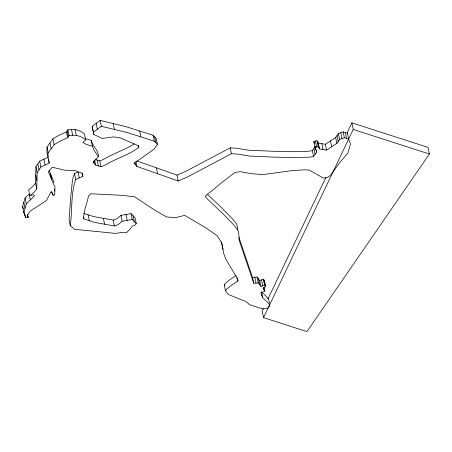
<?xml version="1.0" encoding="UTF-8"?>
<svg xmlns="http://www.w3.org/2000/svg" width="452" height="452" viewBox="0 0 452 452"><rect width="100%" height="100%" fill="white"/><g stroke="black" fill="none" stroke-linecap="round" stroke-linejoin="round"><path stroke-width="0.68" d="M35.516 183.077L33.052 186.269L28.645 189.778L29.843 195.654L34.25 192.151L36.714 188.959L35.516 183.077L35.951 166.613L39.708 161.155L48.11 157.189L46.929 152.409L46.991 147.098L52.907 138.775L58.025 135.781A62.997 46.375 -11.5 0 1 60.455 134.549L66.433 131.905L67.907 129.769C73.738 128.475 80.038 129.973 84.467 134.012L85.665 139.888L82.818 142.397L86.027 144.29L92.411 146.171L93.982 150.115L98.383 156.658L93.089 162.325L95.654 165.053L101.005 166.777L104.152 165.494A19.577 14.407 -11.5 0 0 105.813 164.743C116.356 158.24 128.927 155.076 138.82 147.335L138.419 145.374M36.714 188.959L37.143 172.489L35.951 166.613M53.76 182.71L53.816 181.467L49.082 170.506M46.991 147.098C49.053 152.251 46.94 157.991 49.308 163.07L40.906 167.037L37.143 172.489M83.846 213.434L93.553 216.559L113.215 220.107L116.893 218.734A14.006 10.311 -11.5 0 0 118.3 217.728L120.989 215.361L131.04 213.626L135.046 217.751L136.244 223.627L135.227 225.006A3.074 2.26 -11.5 0 1 134.583 225.469L132.453 225.96L129.865 229.452L126.526 232.627L122.102 232.526A25.764 18.967 -11.5 0 0 120.136 232.707L115.774 233.43L74.557 229.288L70.269 225.655C72.427 210.417 70.602 194.19 75.716 179.484L74.518 173.602L78.083 172.054L79.281 177.93M27.685 214.785L28.216 217.401L25.623 217.728L23.798 212.378L22.6 206.496L25.069 198.049L29.126 194.049L30.324 199.931M23.798 212.378L26.261 203.931L25.069 198.049M74.518 173.602L73.145 177.218L72.405 180.981L70.879 195.298L69.077 219.779L70.269 225.655M263.414 308.484L262.205 311.027L263.55 317.643L306.931 331.627L429.4 154.008L428.055 147.392L351.893 122.837L347.283 132.509L348.628 139.126L350.549 143.934L347.87 153.115L340.362 161.839A222.469 163.76 -11.5 0 0 337.203 166.059L330.915 174.924L327.259 177.681L323.225 178.009L309.547 170.201L305.275 169.76L292.839 170.534L262.787 174.585L251.431 173.698L240.323 171.698L235.113 172.387L223.051 181.568L205.202 196.185L207.033 198.671L222.271 213.101L233.554 224.655L237.808 229.915L238.645 232.797A42.03 30.939 -11.5 0 1 238.927 235.125L239.085 240.029L253.753 283.274L258.278 282.907L260.951 286.449L264.533 285.071L265.657 286.461L263.109 288.308L264.951 291.111L260.911 292.67L262.623 297.778L265.663 300.501A69.06 50.833 -11.5 0 1 267.279 302.015L269.957 305.366L268.16 307.965L262.652 308.914L249.764 304.755L245.848 301.512L228.203 294.444L225.418 290.749L224.22 284.867L225.305 283.353L228.497 280.732A73.297 53.952 -11.5 0 1 231.351 278.703L236.238 275.381M267.957 298.958L325.785 177.613M263.55 317.643L353.238 129.453L351.893 122.837M225.418 290.749L226.503 289.229L229.695 286.613A73.297 53.952 -11.5 0 1 232.548 284.585L237.978 280.895L237.311 277.63M48.183 152.974L54.104 144.657L59.218 141.662A62.997 46.375 -11.5 0 1 61.647 140.425L67.63 137.781L69.105 135.645L67.907 129.769M137.001 160.997L177.009 175.11L185.851 171.291L230.237 147.849L236.95 148.256L248.527 150.205L272.788 151.245A718.691 529.026 -11.5 0 0 292.828 151.533L307.45 151.347L312.372 150.68L315.456 146.205M93.626 133.43L92.135 126.413L100.152 120.373L126.249 126.746L153.121 135.295L156.319 138.578L157.516 144.454L153.929 149.324L134.001 163.319L136.911 166.421L178.207 180.992L187.049 177.173L231.435 153.731L238.147 154.138L249.724 156.087L273.985 157.126A718.691 529.026 -11.5 0 0 294.026 157.415L308.648 157.223L313.569 156.561L316.654 152.087L316.253 150.126M316.654 152.087L315.038 147.499L313.841 141.617L317.016 140.64L318.332 143.03L325.344 144.273L335.644 137.527L338.401 133.532L343.158 131.865L347.43 133.244M317.016 140.64L318.214 146.521L319.524 148.911L326.542 150.154L336.836 143.408L339.593 139.408L344.356 137.747L348.628 139.126M26.261 203.931L34.386 195.936L33.894 194.705L29.843 195.654M136.244 223.627L132.238 219.508L122.187 221.243L119.492 223.604A14.006 10.311 -11.5 0 1 118.085 224.616L114.412 225.983L94.745 222.44L83.829 218.921L83.434 216.96M157.516 144.454L154.318 141.171L127.441 132.622L101.35 126.255L93.332 132.295L93.92 134.56L102.327 138.448L113.582 136.888L120.56 138.001L138.12 145.657L138.82 147.335M134.312 143.838C124.995 149.974 114.017 153.042 104.615 158.867A19.577 14.407 -11.5 0 1 102.96 159.612L99.807 160.901L95.129 159.392M75.716 179.484L82.846 176.382L82.631 173.528L75.416 170.658L64.427 170.155L52.246 167.223L48.33 171.879L55.014 187.343L54.664 194.829L53.099 195.309L51.24 191.416L46.437 200.575L30.261 210.988L27.346 215.214L28.216 217.401M238.927 237.356L252.555 277.398L257.081 277.025L259.753 280.568L263.335 279.189L264.465 280.585L265.657 286.461M315.038 147.499L318.214 146.521M69.105 135.645C74.936 134.357 81.236 135.854 85.665 139.888M98.383 156.658C98.796 150.047 92.434 146.329 91.214 140.295L85.405 138.64M353.238 129.453L429.4 154.008M261.934 292.354L264.465 294.619A69.06 50.833 -11.5 0 1 266.081 296.139L268.759 299.484M207.242 194.168L221.073 207.219L232.362 218.774L236.616 224.039L237.447 226.921A42.03 30.939 -11.5 0 1 237.729 229.243L237.769 230.017M224.22 284.867L224.915 285.794M313.841 141.617L314.451 143.34M22.6 206.496L23.329 208.638M223.039 249.431L221.378 241.905M92.135 126.413L93.92 134.56M237.978 280.895L236.147 276.46L225.921 259.38L223.644 253.329L221.859 243.244L217.226 235.774L206.27 228.102L184.625 215.355L175.286 217.745L166.528 216.937L153.883 209.592L134.555 196.773L121.255 195.281L90.739 193.772L88.473 196.015C87.213 203.603 83.253 211.078 83.829 218.921M345.294 132.555L346.492 138.436M343.158 131.865L344.356 137.747M340.78 132.696L341.978 138.578M338.401 133.532L339.593 139.408M337.022 135.527L338.215 141.408M335.644 137.527L336.836 143.408M330.497 140.9L331.689 146.781M325.344 144.273L326.542 150.154M321.841 143.651L323.033 149.533M318.332 143.03L319.524 148.911M317.671 141.838L318.869 147.719M315.428 141.131L316.626 147.013M315.18 146.527L315.846 149.793M313.914 148.442L315.112 154.324M312.372 150.68L313.569 156.561M268.895 300.134L269.556 303.405M263.9 279.884L265.098 285.766M263.335 279.189L264.533 285.071M264.154 287.189L264.951 291.111M263.629 287.749L264.03 289.709M261.544 279.878L262.742 285.76M259.753 280.568L260.951 286.449M261.425 291.896L262.623 297.778M258.414 278.799L259.612 284.681M261.103 291.958L261.764 295.224M257.081 277.025L258.278 282.907M230.237 147.849L231.435 153.731M254.821 277.212L256.013 283.093M252.555 277.398L253.753 283.274M177.009 175.11L178.207 180.992M154.72 136.933L155.917 142.815M153.121 135.295L154.318 141.171M156.358 167.828L157.556 173.709M139.685 131.018L140.883 136.899M138.205 145.188L138.47 146.493M135.979 161.85L136.911 166.421M134.922 162.257L135.453 164.867M133.046 215.689L134.238 221.57M113.198 123.56L114.396 129.436M131.04 213.626L132.238 219.508M126.018 214.497L127.21 220.373M120.989 215.361L122.187 221.243M100.152 120.373L101.35 126.255M96.14 123.396L97.338 129.272M113.215 220.107L114.412 225.983M99.807 160.901L101.005 166.777M97.135 160.036L98.327 165.918M91.214 140.295L92.411 146.171M94.722 160.483L95.654 165.053M93.841 161.076L94.372 163.692M103.384 218.333L104.581 224.215M75.094 129.334L76.292 135.216M82.337 172.992L82.739 174.952M82.179 173.116L82.846 176.382M71.501 129.549L72.699 135.43M88.095 214.802L89.287 220.683M67.173 130.837L68.365 136.713M66.433 131.905L67.63 137.781M52.907 138.775L54.104 144.657M49.946 142.934L51.144 148.815M48.511 159.149L49.308 163.07M54.438 189.128L54.839 191.089M50.477 173.732L51.669 179.608M52.833 194.004L53.099 195.309M51.907 192.06L52.172 193.366M43.912 159.172L45.11 165.053M39.708 161.155L40.906 167.037M37.827 163.884L39.025 169.766M35.731 174.845L36.928 180.727M27.386 214.35L27.781 216.305M23.832 202.276L25.029 208.152M24.962 214.463L25.623 217.728M24.046 211.79L24.707 215.056"/></g></svg>
